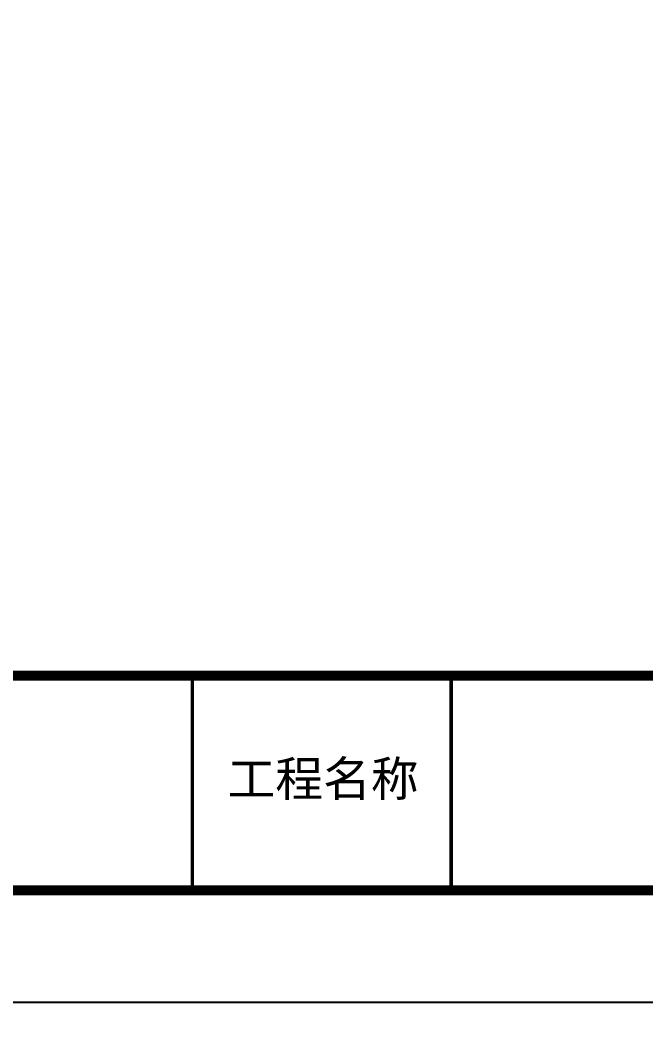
# Model space of a CAD drawing. Extents: x 23618587 to 48466785, y 42305484 to 86624613.
# Drawn here: x 24327621 to 24335982, y 43032541 to 43046168 of the extents above; entities that cross this region are included whole.
import ezdxf

# ---------------------------------------------------------------- set-up
doc = ezdxf.new("R2010")
doc.units = 0
doc.header["$MEASUREMENT"] = 0
doc.layers.get('0').update_dxf_attribs({"linetype": 'CONTINUOUS'})
doc.layers.add('AC-W', color=7, linetype='CONTINUOUS')
doc.layers.add('FRAME', color=7, linetype='CONTINUOUS')
doc.styles.add('HZ', font='txt.shx', dxfattribs={"bigfont": 'hztxt.shx'})

msp = doc.modelspace()

# ---------------------------------------------------------------- linework, layer by layer
at = {"const_width": 45}
for points in [[(24329921.71705, 43037449.66108), (24329921.71705, 43034543.08462)], [(24333381.60725, 43037449.66108), (24333381.60725, 43034543.08462)]]:
    msp.add_lwpolyline(points, dxfattribs=at)
at = {"layer": 'AC-W', "color": 7}
for centre, start, end in [((24148759.7883, 42835660.74182), 79.4743453433, 79.4743453433), ((24148766.30591, 42835659.45113), 78.1227654299, 78.1227654299), ((24148779.34207, 42835656.52904), 76.2090487924, 76.2090487924)]:
    msp.add_arc(centre, 530172.67138, start, end, dxfattribs=at)
at = {"layer": 'FRAME'}
msp.add_lwpolyline([(24221262.63462, 43033036.28865), (24221262.63462, 43159186.28865), (24399612.63462, 43159186.28865), (24399612.63462, 43033036.28865)], close=True, dxfattribs=at)
at = {"layer": 'FRAME', "const_width": 135}
msp.add_lwpolyline([(24225012.63462, 43034536.28865), (24225012.63462, 43157686.28865), (24398112.63462, 43157686.28865), (24398112.63462, 43034536.28865)], close=True, dxfattribs=at)
msp.add_lwpolyline([(24398132.79333, 43037408.25546), (24312032.79333, 43037408.25546)], dxfattribs=at)

# ---------------------------------------------------------------- texts
at = {"insert": (24330390.47626, 43036263.16923), "char_height": 468.5625, "attachment_point": 1, "style": 'HZ'}
msp.add_mtext('\\f宋体|b0|i0|c134|p34;工程名称', dxfattribs=at)

doc.saveas('drawing.dxf')
